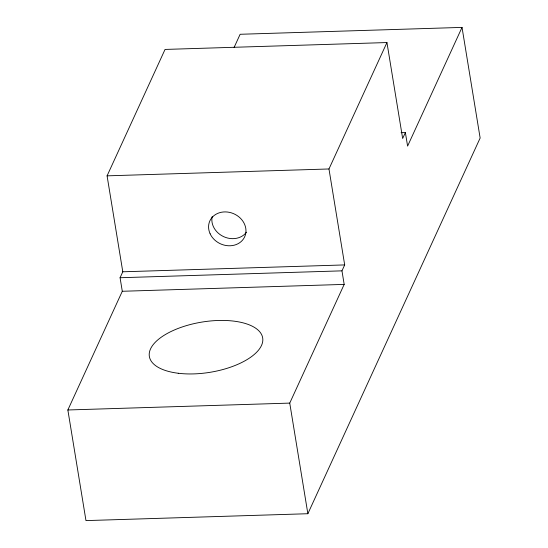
<?xml version="1.0" encoding="UTF-8"?>
<svg xmlns="http://www.w3.org/2000/svg" width="548" height="548" viewBox="0 0 548 548"><rect width="100%" height="100%" fill="white"/><g stroke="black" fill="none" stroke-linecap="round" stroke-linejoin="round"><path stroke-width="0.82" d="M234.092 47.471L240.14 34.277L462.026 27.4L480.144 138.021L307.86 513.723L85.974 520.6L67.856 409.979L122.293 291.276L120.074 277.733L122.793 271.794L107.079 175.846L165.051 49.43L386.943 42.552L402.657 138.493L405.376 132.561L401.109 132.691M307.86 513.723L289.748 403.102L344.178 284.398L341.966 270.849L344.685 264.917L328.971 168.969L386.943 42.552M462.026 27.4L407.596 146.104L405.376 132.561M107.079 175.846L328.971 168.969M122.793 271.794L344.685 264.917M120.074 277.733L341.966 270.849M122.293 291.276L344.178 284.398M67.856 409.979L289.748 403.102M246.484 232.174A19.139 16.44 24.6 0 1 223.694 236.674A19.139 16.44 24.6 0 1 212.213 216.481M210.124 233.784A19.139 16.44 24.6 0 0 242.305 240.414A19.139 16.44 24.6 0 0 229.379 212.343A19.139 16.44 24.6 0 0 210.124 233.784M178.251 373.257A57.417 25.441 -9.3 0 0 262.821 339.424A57.417 25.441 -9.3 0 0 176.983 328.889A57.417 25.441 -9.3 0 0 178.251 373.257"/></g></svg>
